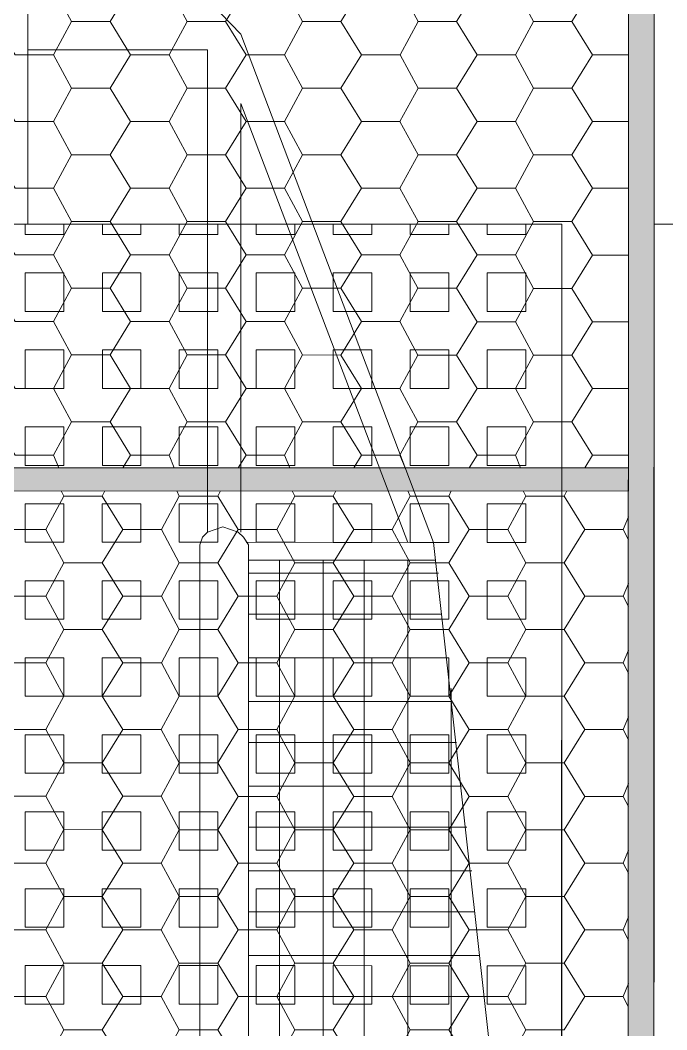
# Model space of a CAD drawing. Extents: x 3377 to 3790, y 1673 to 1846.
# Drawn here: x 3538.383 to 3539.449, y 1763.568 to 1765.233 of the extents above; entities that cross this region are included whole.
import ezdxf

# ---------------------------------------------------------------- set-up
doc = ezdxf.new("R2010")
doc.units = 0
doc.header["$LTSCALE"] = 2
for name, color, linetype, true_color in [('PDF7_0', 7, 'Continuous', 0xc6c6c6), ('PDF7_04-DETALHE', 7, 'Continuous', 0xc6c6c6), ('PDF7_13-CORTE', 7, 'Continuous', 0xe3e3e3)]:
    doc.layers.add(name, color=color, linetype=linetype, true_color=true_color)
doc.layers.add('PDF7_cor 1', color=7, linetype='Continuous')

msp = doc.modelspace()

# ---------------------------------------------------------------- linework, layer by layer
at = {"layer": 'PDF7_0', "color": 7, "lineweight": 0}
for points in [[(3539.3861, 1766.5554), (3539.4285, 1766.5977), (3539.4282, 1762.3958), (3539.3859, 1762.3958)], [(3539.386, 1764.4946), (3539.386, 1764.4565), (3537.3168, 1764.4567), (3537.3168, 1764.4948)]]:
    msp.add_lwpolyline(points, close=True, dxfattribs=at)
at = {"layer": 'PDF7_0', "lineweight": 0}
for points in [[(3538.4382, 1765.286), (3538.4678, 1765.231), (3538.5313, 1765.231), (3538.5652, 1765.286)], [(3538.6286, 1765.286), (3538.6582, 1765.231), (3538.7217, 1765.231), (3538.7556, 1765.286)], [(3538.819, 1765.286), (3538.8487, 1765.2309), (3538.9121, 1765.2309), (3538.946, 1765.2859)], [(3539.0095, 1765.2859), (3539.0391, 1765.2309), (3539.1025, 1765.2309), (3539.1364, 1765.2859)], [(3539.1999, 1765.2859), (3539.2295, 1765.2309), (3539.293, 1765.2309), (3539.3268, 1765.2859)], [(3538.3409, 1765.231), (3538.3747, 1765.176), (3538.4382, 1765.176), (3538.4678, 1765.231)], [(3538.5313, 1765.231), (3538.5651, 1765.176), (3538.6286, 1765.176), (3538.6582, 1765.231)], [(3538.7217, 1765.231), (3538.7556, 1765.1759), (3538.819, 1765.1759), (3538.8487, 1765.2309)], [(3538.9121, 1765.2309), (3538.946, 1765.1759), (3539.0095, 1765.1759), (3539.0391, 1765.2309)], [(3539.1025, 1765.2309), (3539.1364, 1765.1759), (3539.1999, 1765.1759), (3539.2295, 1765.2309)], [(3539.293, 1765.2309), (3539.3268, 1765.1759), (3539.3861, 1765.1759)], [(3538.4382, 1765.176), (3538.4678, 1765.121), (3538.5313, 1765.1209), (3538.5651, 1765.176)], [(3538.6286, 1765.176), (3538.6582, 1765.1209), (3538.7217, 1765.1209), (3538.7556, 1765.1759)], [(3538.819, 1765.1759), (3538.8487, 1765.1209), (3538.9121, 1765.1209), (3538.946, 1765.1759)], [(3539.0095, 1765.1759), (3539.0391, 1765.1209), (3539.1025, 1765.1209), (3539.1364, 1765.1759)], [(3539.1999, 1765.1759), (3539.2295, 1765.1209), (3539.293, 1765.1209), (3539.3268, 1765.1759)], [(3538.3409, 1765.121), (3538.3747, 1765.0659), (3538.4382, 1765.0659), (3538.4678, 1765.121)], [(3538.5313, 1765.1209), (3538.5651, 1765.0659), (3538.6286, 1765.0659), (3538.6582, 1765.1209)], [(3538.7217, 1765.1209), (3538.7556, 1765.0659), (3538.819, 1765.0659), (3538.8487, 1765.1209)], [(3538.9121, 1765.1209), (3538.946, 1765.0659), (3539.0094, 1765.0659), (3539.0391, 1765.1209)], [(3539.1025, 1765.1209), (3539.1364, 1765.0659), (3539.1999, 1765.0659), (3539.2295, 1765.1209)], [(3539.293, 1765.1209), (3539.3268, 1765.0659), (3539.386, 1765.0659)], [(3538.4382, 1765.0659), (3538.4678, 1765.0109), (3538.5313, 1765.0109), (3538.5651, 1765.0659)], [(3538.6286, 1765.0659), (3538.6582, 1765.0109), (3538.7217, 1765.0109), (3538.7556, 1765.0659)], [(3538.819, 1765.0659), (3538.8486, 1765.0109), (3538.9121, 1765.0109), (3538.946, 1765.0659)], [(3539.0094, 1765.0659), (3539.0391, 1765.0109), (3539.1025, 1765.0109), (3539.1364, 1765.0659)], [(3539.1999, 1765.0659), (3539.2295, 1765.0109), (3539.293, 1765.0109), (3539.3268, 1765.0659)], [(3538.3409, 1765.0109), (3538.3747, 1764.9559), (3538.4382, 1764.9559), (3538.4678, 1765.0109)], [(3538.5313, 1765.0109), (3538.5651, 1764.9559), (3538.6286, 1764.9559), (3538.6582, 1765.0109)], [(3538.7217, 1765.0109), (3538.7555, 1764.9559), (3538.819, 1764.9559), (3538.8486, 1765.0109)], [(3538.9121, 1765.0109), (3538.946, 1764.9559), (3539.0094, 1764.9559), (3539.0391, 1765.0109)], [(3539.1025, 1765.0109), (3539.1364, 1764.9559), (3539.1999, 1764.9559), (3539.2295, 1765.0109)], [(3539.293, 1765.0109), (3539.3268, 1764.9559), (3539.386, 1764.9559)], [(3538.4382, 1764.9559), (3538.4678, 1764.9009), (3538.5313, 1764.9009), (3538.5651, 1764.9559)], [(3538.6286, 1764.9559), (3538.6582, 1764.9009), (3538.7217, 1764.9009), (3538.7555, 1764.9559)], [(3538.819, 1764.9559), (3538.8486, 1764.9009), (3538.9121, 1764.9009), (3538.946, 1764.9559)], [(3539.0094, 1764.9559), (3539.0391, 1764.9009), (3539.1025, 1764.9009), (3539.1364, 1764.9559)], [(3539.1999, 1764.9559), (3539.2295, 1764.9009), (3539.2929, 1764.9009), (3539.3268, 1764.9559)], [(3538.3409, 1764.9009), (3538.3747, 1764.8459), (3538.4382, 1764.8459), (3538.4678, 1764.9009)], [(3538.5313, 1764.9009), (3538.5651, 1764.8459), (3538.6286, 1764.8459), (3538.6582, 1764.9009)], [(3538.7217, 1764.9009), (3538.7555, 1764.8459), (3538.819, 1764.8459), (3538.8486, 1764.9009)], [(3538.9121, 1764.9009), (3538.946, 1764.8459), (3539.0094, 1764.8459), (3539.0391, 1764.9009)], [(3539.1025, 1764.9009), (3539.1364, 1764.8459), (3539.1998, 1764.8459), (3539.2295, 1764.9009)], [(3539.2929, 1764.9009), (3539.3268, 1764.8458), (3539.386, 1764.8458)], [(3538.4382, 1764.8459), (3538.4678, 1764.7909), (3538.5313, 1764.7909), (3538.5651, 1764.8459)], [(3538.6286, 1764.8459), (3538.6582, 1764.7909), (3538.7217, 1764.7909), (3538.7555, 1764.8459)], [(3538.819, 1764.8459), (3538.8486, 1764.7909), (3538.9121, 1764.7909), (3538.946, 1764.8459)], [(3539.0094, 1764.8459), (3539.039, 1764.7909), (3539.1025, 1764.7909), (3539.1364, 1764.8459)], [(3539.1998, 1764.8459), (3539.2295, 1764.7908), (3539.2929, 1764.7908), (3539.3268, 1764.8458)], [(3538.3409, 1764.7909), (3538.3747, 1764.7359), (3538.4382, 1764.7359), (3538.4678, 1764.7909)], [(3538.5313, 1764.7909), (3538.5651, 1764.7359), (3538.6286, 1764.7359), (3538.6582, 1764.7909)], [(3538.7217, 1764.7909), (3538.7555, 1764.7359), (3538.819, 1764.7359), (3538.8486, 1764.7909)], [(3538.9121, 1764.7909), (3538.9459, 1764.7359), (3539.0094, 1764.7359), (3539.039, 1764.7909)], [(3539.1025, 1764.7909), (3539.1364, 1764.7358), (3539.1998, 1764.7358), (3539.2295, 1764.7908)], [(3539.2929, 1764.7908), (3539.3268, 1764.7358), (3539.386, 1764.7358)], [(3538.4382, 1764.7359), (3538.4678, 1764.6809), (3538.5313, 1764.6809), (3538.5651, 1764.7359)], [(3538.6286, 1764.7359), (3538.6582, 1764.6809), (3538.7217, 1764.6809), (3538.7555, 1764.7359)], [(3538.819, 1764.7359), (3538.8486, 1764.6809), (3538.9121, 1764.6808), (3538.9459, 1764.7359)], [(3539.0094, 1764.7359), (3539.039, 1764.6808), (3539.1025, 1764.6808), (3539.1364, 1764.7358)], [(3539.1998, 1764.7358), (3539.2295, 1764.6808), (3539.2929, 1764.6808), (3539.3268, 1764.7358)], [(3538.3408, 1764.6809), (3538.3747, 1764.6259), (3538.4382, 1764.6259), (3538.4678, 1764.6809)], [(3538.5313, 1764.6809), (3538.5651, 1764.6259), (3538.6286, 1764.6259), (3538.6582, 1764.6809)], [(3538.7217, 1764.6809), (3538.7555, 1764.6258), (3538.819, 1764.6258), (3538.8486, 1764.6809)], [(3538.9121, 1764.6808), (3538.9459, 1764.6258), (3539.0094, 1764.6258), (3539.039, 1764.6808)], [(3539.1025, 1764.6808), (3539.1364, 1764.6258), (3539.1998, 1764.6258), (3539.2295, 1764.6808)], [(3539.2929, 1764.6808), (3539.3268, 1764.6258), (3539.386, 1764.6258)], [(3538.4382, 1764.6259), (3538.4678, 1764.5709), (3538.5313, 1764.5709), (3538.5651, 1764.6259)], [(3538.6286, 1764.6259), (3538.6582, 1764.5708), (3538.7217, 1764.5708), (3538.7555, 1764.6258)], [(3538.819, 1764.6258), (3538.8486, 1764.5708), (3538.9121, 1764.5708), (3538.9459, 1764.6258)], [(3539.0094, 1764.6258), (3539.039, 1764.5708), (3539.1025, 1764.5708), (3539.1364, 1764.6258)], [(3539.1998, 1764.6258), (3539.2294, 1764.5708), (3539.2929, 1764.5708), (3539.3268, 1764.6258)], [(3538.3408, 1764.5709), (3538.3747, 1764.5159), (3538.4382, 1764.5159), (3538.4466, 1764.4947)], [(3538.4382, 1764.5159), (3538.4678, 1764.5709)], [(3538.5313, 1764.5709), (3538.5651, 1764.5158), (3538.6286, 1764.5158), (3538.637, 1764.4947)], [(3538.6286, 1764.5158), (3538.6582, 1764.5708)], [(3538.7217, 1764.5708), (3538.7555, 1764.5158), (3538.819, 1764.5158), (3538.8275, 1764.4947)], [(3538.819, 1764.5158), (3538.8486, 1764.5708)], [(3538.9121, 1764.5708), (3538.9459, 1764.5158), (3539.0094, 1764.5158), (3539.0179, 1764.4947)], [(3539.0094, 1764.5158), (3539.039, 1764.5708)], [(3539.1025, 1764.5708), (3539.1364, 1764.5158), (3539.1998, 1764.5158), (3539.2083, 1764.4946)], [(3539.1998, 1764.5158), (3539.2294, 1764.5708)], [(3539.2929, 1764.5708), (3539.3268, 1764.5158), (3539.386, 1764.5158)], [(3538.5524, 1764.4947), (3538.5651, 1764.5158)], [(3538.7428, 1764.4947), (3538.7555, 1764.5158)], [(3538.9332, 1764.4947), (3538.9459, 1764.5158)], [(3539.1237, 1764.4946), (3539.1364, 1764.5158)], [(3539.3141, 1764.4946), (3539.3268, 1764.5158)], [(3538.4508, 1764.4566), (3538.4551, 1764.4481), (3538.5185, 1764.4481), (3538.5228, 1764.4566)], [(3538.6413, 1764.4566), (3538.6455, 1764.4481), (3538.709, 1764.4481), (3538.7132, 1764.4566)], [(3538.8317, 1764.4566), (3538.8359, 1764.4481), (3538.8994, 1764.4481), (3538.9036, 1764.4566)], [(3539.0221, 1764.4566), (3539.0263, 1764.4481), (3539.0898, 1764.4481), (3539.094, 1764.4566)], [(3539.2125, 1764.4566), (3539.2167, 1764.4481), (3539.2802, 1764.4481), (3539.2845, 1764.4566)], [(3538.3281, 1764.4482), (3538.362, 1764.3931), (3538.4255, 1764.3931), (3538.4551, 1764.4481)], [(3538.5185, 1764.4481), (3538.5524, 1764.3931), (3538.6159, 1764.3931), (3538.6455, 1764.4481)], [(3538.709, 1764.4481), (3538.7428, 1764.3931), (3538.8063, 1764.3931), (3538.8359, 1764.4481)], [(3538.8994, 1764.4481), (3538.9332, 1764.3931), (3538.9967, 1764.3931), (3539.0263, 1764.4481)], [(3539.0898, 1764.4481), (3539.1236, 1764.3931), (3539.1871, 1764.3931), (3539.2167, 1764.4481)], [(3539.2802, 1764.4481), (3539.3141, 1764.3931), (3539.3775, 1764.3931), (3539.386, 1764.3761)], [(3539.3775, 1764.3931), (3539.386, 1764.4142)], [(3538.4255, 1764.3931), (3538.4551, 1764.3381), (3538.5185, 1764.3381), (3538.5524, 1764.3931)], [(3538.6159, 1764.3931), (3538.6455, 1764.3381), (3538.709, 1764.3381), (3538.7428, 1764.3931)], [(3538.8063, 1764.3931), (3538.8359, 1764.3381), (3538.8994, 1764.3381), (3538.9332, 1764.3931)], [(3538.9967, 1764.3931), (3539.0263, 1764.3381), (3539.0898, 1764.3381), (3539.1236, 1764.3931)], [(3539.1871, 1764.3931), (3539.2167, 1764.3381), (3539.2802, 1764.3381), (3539.3141, 1764.3931)], [(3538.3281, 1764.3381), (3538.362, 1764.2831), (3538.4254, 1764.2831), (3538.4551, 1764.3381)], [(3538.5185, 1764.3381), (3538.5524, 1764.2831), (3538.6159, 1764.2831), (3538.6455, 1764.3381)], [(3538.709, 1764.3381), (3538.7428, 1764.2831), (3538.8063, 1764.2831), (3538.8359, 1764.3381)], [(3538.8994, 1764.3381), (3538.9332, 1764.2831), (3538.9967, 1764.2831), (3539.0263, 1764.3381)], [(3539.0898, 1764.3381), (3539.1236, 1764.2831), (3539.1871, 1764.2831), (3539.2167, 1764.3381)], [(3539.2802, 1764.3381), (3539.3141, 1764.2831), (3539.3775, 1764.2831), (3539.386, 1764.2661)], [(3539.3775, 1764.2831), (3539.386, 1764.3042)], [(3538.4254, 1764.2831), (3538.4551, 1764.2281), (3538.5185, 1764.2281), (3538.5524, 1764.2831)], [(3538.6159, 1764.2831), (3538.6455, 1764.2281), (3538.709, 1764.2281), (3538.7428, 1764.2831)], [(3538.8063, 1764.2831), (3538.8359, 1764.2281), (3538.8994, 1764.2281), (3538.9332, 1764.2831)], [(3538.9967, 1764.2831), (3539.0263, 1764.2281), (3539.0898, 1764.2281), (3539.1236, 1764.2831)], [(3539.1871, 1764.2831), (3539.2167, 1764.2281), (3539.2802, 1764.2281), (3539.3141, 1764.2831)], [(3538.3281, 1764.2281), (3538.362, 1764.1731), (3538.4254, 1764.1731), (3538.4551, 1764.2281)], [(3538.5185, 1764.2281), (3538.5524, 1764.1731), (3538.6159, 1764.1731), (3538.6455, 1764.2281)], [(3538.709, 1764.2281), (3538.7428, 1764.1731), (3538.8063, 1764.1731), (3538.8359, 1764.2281)], [(3538.8994, 1764.2281), (3538.9332, 1764.1731), (3538.9967, 1764.1731), (3539.0263, 1764.2281)], [(3539.0898, 1764.2281), (3539.1236, 1764.1731), (3539.1871, 1764.1731), (3539.2167, 1764.2281)], [(3539.2802, 1764.2281), (3539.3141, 1764.173), (3539.3775, 1764.173), (3539.386, 1764.1561)], [(3539.3775, 1764.173), (3539.386, 1764.1942)], [(3538.4254, 1764.1731), (3538.4551, 1764.1181), (3538.5185, 1764.1181), (3538.5524, 1764.1731)], [(3538.6159, 1764.1731), (3538.6455, 1764.1181), (3538.7089, 1764.1181), (3538.7428, 1764.1731)], [(3538.8063, 1764.1731), (3538.8359, 1764.1181), (3538.8994, 1764.1181), (3538.9332, 1764.1731)], [(3538.9967, 1764.1731), (3539.0263, 1764.1181), (3539.0898, 1764.118), (3539.1236, 1764.1731)], [(3539.1871, 1764.1731), (3539.2167, 1764.118), (3539.2802, 1764.118), (3539.3141, 1764.173)], [(3538.3281, 1764.1181), (3538.362, 1764.0631), (3538.4254, 1764.0631), (3538.4551, 1764.1181)], [(3538.5185, 1764.1181), (3538.5524, 1764.0631), (3538.6158, 1764.0631), (3538.6455, 1764.1181)], [(3538.7089, 1764.1181), (3538.7428, 1764.0631), (3538.8063, 1764.0631), (3538.8359, 1764.1181)], [(3538.8994, 1764.1181), (3538.9332, 1764.063), (3538.9967, 1764.063), (3539.0263, 1764.1181)], [(3539.0898, 1764.118), (3539.1236, 1764.063), (3539.1871, 1764.063), (3539.2167, 1764.118)], [(3539.2802, 1764.118), (3539.314, 1764.063), (3539.3775, 1764.063), (3539.386, 1764.0461)], [(3539.3775, 1764.063), (3539.386, 1764.0842)], [(3538.4254, 1764.0631), (3538.455, 1764.0081), (3538.5185, 1764.0081), (3538.5524, 1764.0631)], [(3538.6158, 1764.0631), (3538.6455, 1764.0081), (3538.7089, 1764.0081), (3538.7428, 1764.0631)], [(3538.8063, 1764.0631), (3538.8359, 1764.008), (3538.8994, 1764.008), (3538.9332, 1764.063)], [(3538.9967, 1764.063), (3539.0263, 1764.008), (3539.0898, 1764.008), (3539.1236, 1764.063)], [(3539.1871, 1764.063), (3539.2167, 1764.008), (3539.2802, 1764.008), (3539.314, 1764.063)], [(3538.3281, 1764.0081), (3538.362, 1763.9531), (3538.4254, 1763.9531), (3538.455, 1764.0081)], [(3538.5185, 1764.0081), (3538.5524, 1763.9531), (3538.6158, 1763.9531), (3538.6455, 1764.0081)], [(3538.7089, 1764.0081), (3538.7428, 1763.953), (3538.8063, 1763.953), (3538.8359, 1764.008)], [(3538.8994, 1764.008), (3538.9332, 1763.953), (3538.9967, 1763.953), (3539.0263, 1764.008)], [(3539.0898, 1764.008), (3539.1236, 1763.953), (3539.1871, 1763.953), (3539.2167, 1764.008)], [(3539.2802, 1764.008), (3539.314, 1763.953), (3539.3775, 1763.953), (3539.386, 1763.9361)], [(3539.3775, 1763.953), (3539.386, 1763.9742)], [(3538.4254, 1763.9531), (3538.455, 1763.8981), (3538.5185, 1763.898), (3538.5524, 1763.9531)], [(3538.6158, 1763.9531), (3538.6455, 1763.898), (3538.7089, 1763.898), (3538.7428, 1763.953)], [(3538.8063, 1763.953), (3538.8359, 1763.898), (3538.8993, 1763.898), (3538.9332, 1763.953)], [(3538.9967, 1763.953), (3539.0263, 1763.898), (3539.0898, 1763.898), (3539.1236, 1763.953)], [(3539.1871, 1763.953), (3539.2167, 1763.898), (3539.2802, 1763.898), (3539.314, 1763.953)], [(3538.3281, 1763.8981), (3538.3619, 1763.843), (3538.4254, 1763.843), (3538.455, 1763.8981)], [(3538.5185, 1763.898), (3538.5524, 1763.843), (3538.6158, 1763.843), (3538.6455, 1763.898)], [(3538.7089, 1763.898), (3538.7428, 1763.843), (3538.8063, 1763.843), (3538.8359, 1763.898)], [(3538.8993, 1763.898), (3538.9332, 1763.843), (3538.9967, 1763.843), (3539.0263, 1763.898)], [(3539.0898, 1763.898), (3539.1236, 1763.843), (3539.1871, 1763.843), (3539.2167, 1763.898)], [(3539.2802, 1763.898), (3539.314, 1763.843), (3539.3775, 1763.843), (3539.386, 1763.8261)], [(3539.3775, 1763.843), (3539.386, 1763.8641)], [(3538.4254, 1763.843), (3538.455, 1763.788), (3538.5185, 1763.788), (3538.5524, 1763.843)], [(3538.6158, 1763.843), (3538.6455, 1763.788), (3538.7089, 1763.788), (3538.7428, 1763.843)], [(3538.8063, 1763.843), (3538.8359, 1763.788), (3538.8993, 1763.788), (3538.9332, 1763.843)], [(3538.9967, 1763.843), (3539.0263, 1763.788), (3539.0898, 1763.788), (3539.1236, 1763.843)], [(3539.1871, 1763.843), (3539.2167, 1763.788), (3539.2802, 1763.788), (3539.314, 1763.843)], [(3538.3281, 1763.788), (3538.3619, 1763.733), (3538.4254, 1763.733), (3538.455, 1763.788)], [(3538.5185, 1763.788), (3538.5524, 1763.733), (3538.6158, 1763.733), (3538.6455, 1763.788)], [(3538.7089, 1763.788), (3538.7428, 1763.733), (3538.8062, 1763.733), (3538.8359, 1763.788)], [(3538.8993, 1763.788), (3538.9332, 1763.733), (3538.9967, 1763.733), (3539.0263, 1763.788)], [(3539.0898, 1763.788), (3539.1236, 1763.733), (3539.1871, 1763.733), (3539.2167, 1763.788)], [(3539.2802, 1763.788), (3539.314, 1763.733), (3539.3775, 1763.733), (3539.386, 1763.716)], [(3539.3775, 1763.733), (3539.386, 1763.7541)], [(3538.4254, 1763.733), (3538.455, 1763.678), (3538.5185, 1763.678), (3538.5524, 1763.733)], [(3538.6158, 1763.733), (3538.6454, 1763.678), (3538.7089, 1763.678), (3538.7428, 1763.733)], [(3538.8062, 1763.733), (3538.8359, 1763.678), (3538.8993, 1763.678), (3538.9332, 1763.733)], [(3538.9967, 1763.733), (3539.0263, 1763.678), (3539.0897, 1763.678), (3539.1236, 1763.733)], [(3539.1871, 1763.733), (3539.2167, 1763.678), (3539.2802, 1763.678), (3539.314, 1763.733)], [(3538.3281, 1763.678), (3538.3619, 1763.623), (3538.4254, 1763.623), (3538.455, 1763.678)], [(3538.5185, 1763.678), (3538.5523, 1763.623), (3538.6158, 1763.623), (3538.6454, 1763.678)], [(3538.7089, 1763.678), (3538.7428, 1763.623), (3538.8062, 1763.623), (3538.8359, 1763.678)], [(3538.8993, 1763.678), (3538.9332, 1763.623), (3538.9967, 1763.623), (3539.0263, 1763.678)], [(3539.0897, 1763.678), (3539.1236, 1763.623), (3539.1871, 1763.623), (3539.2167, 1763.678)], [(3539.2802, 1763.678), (3539.314, 1763.6229), (3539.3775, 1763.6229), (3539.3859, 1763.606)], [(3539.3775, 1763.6229), (3539.386, 1763.6441)], [(3538.4254, 1763.623), (3538.455, 1763.568), (3538.5185, 1763.568), (3538.5523, 1763.623)], [(3538.6158, 1763.623), (3538.6454, 1763.568), (3538.7089, 1763.568), (3538.7428, 1763.623)], [(3538.8062, 1763.623), (3538.8359, 1763.568), (3538.8993, 1763.568), (3538.9332, 1763.623)], [(3538.9967, 1763.623), (3539.0263, 1763.568), (3539.0897, 1763.568), (3539.1236, 1763.623)], [(3539.1871, 1763.623), (3539.2167, 1763.5679), (3539.2802, 1763.5679), (3539.314, 1763.6229)], [(3538.3281, 1763.568), (3538.3619, 1763.513), (3538.4254, 1763.513), (3538.455, 1763.568)], [(3538.5185, 1763.568), (3538.5523, 1763.513), (3538.6158, 1763.513), (3538.6454, 1763.568)], [(3538.7089, 1763.568), (3538.7428, 1763.513), (3538.8062, 1763.513), (3538.8359, 1763.568)], [(3538.8993, 1763.568), (3538.9332, 1763.513), (3538.9966, 1763.513), (3539.0263, 1763.568)], [(3539.0897, 1763.568), (3539.1236, 1763.5129), (3539.1871, 1763.5129), (3539.2167, 1763.5679)]]:
    msp.add_lwpolyline(points, dxfattribs=at)
at = {"layer": 'PDF7_0', "color": 9, "true_color": 0xc1c1c1, "transparency": 33554559}
for points in [[(3539.3861, 1766.5554), (3539.4282, 1762.3958), (3539.3859, 1762.3958)], [(3539.4285, 1766.5554), (3539.3861, 1766.5554), (3539.4282, 1762.3958)], [(3539.3692, 1766.5384), (3537.3845, 1764.4948), (3537.3295, 1764.4948)], [(3539.4285, 1766.5384), (3539.3692, 1766.5384), (3537.3845, 1764.4948)], [(3539.386, 1764.4946), (3537.3168, 1764.4948), (3539.386, 1764.4565)], [(3537.3168, 1764.4948), (3539.386, 1764.4565), (3537.3168, 1764.4567)]]:
    msp.add_solid(points, dxfattribs=at)
at = {"layer": 'PDF7_04-DETALHE', "lineweight": 0}
for points in [[(3535.4042, 1764.88), (3535.4042, 1764.8969), (3539.276, 1764.8966), (3539.2759, 1763.1956), (3535.4041, 1763.1958), (3539.2759, 1763.1956)], [(3538.3916, 1764.8967), (3538.3916, 1764.8798), (3538.4551, 1764.8798), (3538.4551, 1764.8967)], [(3538.5186, 1764.8967), (3538.5186, 1764.8798), (3538.5821, 1764.8797), (3538.5821, 1764.8967)], [(3538.6455, 1764.8967), (3538.6455, 1764.8797), (3538.709, 1764.8797), (3538.709, 1764.8967)], [(3538.7725, 1764.8967), (3538.7725, 1764.8797), (3538.8359, 1764.8797), (3538.8359, 1764.8967)], [(3538.8994, 1764.8967), (3538.8994, 1764.8797), (3538.9629, 1764.8797), (3538.9629, 1764.8966)], [(3539.0264, 1764.8966), (3539.0264, 1764.8797), (3539.0898, 1764.8797), (3539.0898, 1764.8966)], [(3539.1533, 1764.8966), (3539.1533, 1764.8797), (3539.2168, 1764.8797), (3539.2168, 1764.8966)], [(3539.276, 1764.8966), (3539.276, 1764.4946)], [(3539.276, 1764.4566), (3539.2759, 1762.4762)]]:
    msp.add_lwpolyline(points, dxfattribs=at)
for points in [[(3538.4551, 1764.8163), (3538.4551, 1764.7528), (3538.3916, 1764.7528), (3538.3916, 1764.8163)], [(3538.582, 1764.8163), (3538.582, 1764.7528), (3538.5186, 1764.7528), (3538.5186, 1764.8163)], [(3538.709, 1764.8163), (3538.709, 1764.7528), (3538.6455, 1764.7528), (3538.6455, 1764.8163)], [(3538.8359, 1764.8163), (3538.8359, 1764.7528), (3538.7725, 1764.7528), (3538.7725, 1764.8163)], [(3538.9629, 1764.8163), (3538.9629, 1764.7528), (3538.8994, 1764.7528), (3538.8994, 1764.8163)], [(3539.0898, 1764.8162), (3539.0898, 1764.7528), (3539.0263, 1764.7528), (3539.0264, 1764.8162)], [(3539.2168, 1764.8162), (3539.2168, 1764.7528), (3539.1533, 1764.7528), (3539.1533, 1764.8162)], [(3538.4551, 1764.6893), (3538.4551, 1764.6259), (3538.3916, 1764.6259), (3538.3916, 1764.6893)], [(3538.582, 1764.6893), (3538.582, 1764.6259), (3538.5186, 1764.6259), (3538.5186, 1764.6893)], [(3538.709, 1764.6893), (3538.709, 1764.6259), (3538.6455, 1764.6259), (3538.6455, 1764.6893)], [(3538.8359, 1764.6893), (3538.8359, 1764.6258), (3538.7725, 1764.6258), (3538.7725, 1764.6893)], [(3538.9629, 1764.6893), (3538.9629, 1764.6258), (3538.8994, 1764.6258), (3538.8994, 1764.6893)], [(3539.0898, 1764.6893), (3539.0898, 1764.6258), (3539.0263, 1764.6258), (3539.0263, 1764.6893)], [(3539.2168, 1764.6893), (3539.2168, 1764.6258), (3539.1533, 1764.6258), (3539.1533, 1764.6893)], [(3538.4551, 1764.5624), (3538.4551, 1764.4989), (3538.3916, 1764.4989), (3538.3916, 1764.5624)], [(3538.582, 1764.5624), (3538.582, 1764.4989), (3538.5186, 1764.4989), (3538.5186, 1764.5624)], [(3538.709, 1764.5624), (3538.709, 1764.4989), (3538.6455, 1764.4989), (3538.6455, 1764.5624)], [(3538.8359, 1764.5624), (3538.8359, 1764.4989), (3538.7724, 1764.4989), (3538.7724, 1764.5624)], [(3538.9629, 1764.5624), (3538.9629, 1764.4989), (3538.8994, 1764.4989), (3538.8994, 1764.5624)], [(3539.0898, 1764.5624), (3539.0898, 1764.4989), (3539.0263, 1764.4989), (3539.0263, 1764.5624)], [(3539.2168, 1764.5623), (3539.2167, 1764.4989), (3539.1533, 1764.4989), (3539.1533, 1764.5623)], [(3538.4551, 1764.4355), (3538.4551, 1764.372), (3538.3916, 1764.372), (3538.3916, 1764.4355)], [(3538.582, 1764.4354), (3538.582, 1764.372), (3538.5185, 1764.372), (3538.5185, 1764.4354)], [(3538.709, 1764.4354), (3538.709, 1764.372), (3538.6455, 1764.372), (3538.6455, 1764.4354)], [(3538.8359, 1764.4354), (3538.8359, 1764.372), (3538.7724, 1764.372), (3538.7724, 1764.4354)], [(3538.9629, 1764.4354), (3538.9629, 1764.3719), (3538.8994, 1764.3719), (3538.8994, 1764.4354)], [(3539.0898, 1764.4354), (3539.0898, 1764.3719), (3539.0263, 1764.3719), (3539.0263, 1764.4354)], [(3539.2167, 1764.4354), (3539.2167, 1764.3719), (3539.1533, 1764.3719), (3539.1533, 1764.4354)], [(3538.4551, 1764.3085), (3538.4551, 1764.245), (3538.3916, 1764.245), (3538.3916, 1764.3085)], [(3538.582, 1764.3085), (3538.582, 1764.245), (3538.5185, 1764.245), (3538.5185, 1764.3085)], [(3538.709, 1764.3085), (3538.709, 1764.245), (3538.6455, 1764.245), (3538.6455, 1764.3085)], [(3538.8359, 1764.3085), (3538.8359, 1764.245), (3538.7724, 1764.245), (3538.7724, 1764.3085)], [(3538.9628, 1764.3085), (3538.9628, 1764.245), (3538.8994, 1764.245), (3538.8994, 1764.3085)], [(3539.0898, 1764.3085), (3539.0898, 1764.245), (3539.0263, 1764.245), (3539.0263, 1764.3085)], [(3539.2167, 1764.3085), (3539.2167, 1764.245), (3539.1533, 1764.245), (3539.1533, 1764.3085)], [(3538.4551, 1764.1816), (3538.4551, 1764.1181), (3538.3916, 1764.1181), (3538.3916, 1764.1816)], [(3538.582, 1764.1816), (3538.582, 1764.1181), (3538.5185, 1764.1181), (3538.5185, 1764.1816)], [(3538.7089, 1764.1815), (3538.7089, 1764.1181), (3538.6455, 1764.1181), (3538.6455, 1764.1815)], [(3538.8359, 1764.1815), (3538.8359, 1764.1181), (3538.7724, 1764.1181), (3538.7724, 1764.1815)], [(3538.9628, 1764.1815), (3538.9628, 1764.1181), (3538.8994, 1764.1181), (3538.8994, 1764.1815)], [(3539.0898, 1764.1815), (3539.0898, 1764.118), (3539.0263, 1764.1181), (3539.0263, 1764.1815)], [(3539.2167, 1764.1815), (3539.2167, 1764.118), (3539.1533, 1764.118), (3539.1533, 1764.1815)], [(3538.4551, 1764.0546), (3538.455, 1763.9911), (3538.3916, 1763.9911), (3538.3916, 1764.0546)], [(3538.582, 1764.0546), (3538.582, 1763.9911), (3538.5185, 1763.9911), (3538.5185, 1764.0546)], [(3538.7089, 1764.0546), (3538.7089, 1763.9911), (3538.6455, 1763.9911), (3538.6455, 1764.0546)], [(3538.8359, 1764.0546), (3538.8359, 1763.9911), (3538.7724, 1763.9911), (3538.7724, 1764.0546)], [(3538.9628, 1764.0546), (3538.9628, 1763.9911), (3538.8994, 1763.9911), (3538.8994, 1764.0546)], [(3539.0898, 1764.0546), (3539.0898, 1763.9911), (3539.0263, 1763.9911), (3539.0263, 1764.0546)], [(3539.2167, 1764.0546), (3539.2167, 1763.9911), (3539.1532, 1763.9911), (3539.1532, 1764.0546)], [(3538.455, 1763.9277), (3538.455, 1763.8642), (3538.3916, 1763.8642), (3538.3916, 1763.9277)], [(3538.582, 1763.9277), (3538.582, 1763.8642), (3538.5185, 1763.8642), (3538.5185, 1763.9277)], [(3538.7089, 1763.9277), (3538.7089, 1763.8642), (3538.6455, 1763.8642), (3538.6455, 1763.9277)], [(3538.8359, 1763.9276), (3538.8359, 1763.8642), (3538.7724, 1763.8642), (3538.7724, 1763.9277)], [(3538.9628, 1763.9276), (3538.9628, 1763.8642), (3538.8993, 1763.8642), (3538.8993, 1763.9276)], [(3539.0898, 1763.9276), (3539.0898, 1763.8642), (3539.0263, 1763.8642), (3539.0263, 1763.9276)], [(3539.2167, 1763.9276), (3539.2167, 1763.8641), (3539.1532, 1763.8642), (3539.1532, 1763.9276)], [(3538.455, 1763.8007), (3538.455, 1763.7373), (3538.3916, 1763.7373), (3538.3916, 1763.8007)], [(3538.582, 1763.8007), (3538.582, 1763.7372), (3538.5185, 1763.7373), (3538.5185, 1763.8007)], [(3538.7089, 1763.8007), (3538.7089, 1763.7372), (3538.6454, 1763.7372), (3538.6455, 1763.8007)], [(3538.8359, 1763.8007), (3538.8359, 1763.7372), (3538.7724, 1763.7372), (3538.7724, 1763.8007)], [(3538.9628, 1763.8007), (3538.9628, 1763.7372), (3538.8993, 1763.7372), (3538.8993, 1763.8007)], [(3539.0898, 1763.8007), (3539.0898, 1763.7372), (3539.0263, 1763.7372), (3539.0263, 1763.8007)], [(3539.2167, 1763.8007), (3539.2167, 1763.7372), (3539.1532, 1763.7372), (3539.1532, 1763.8007)], [(3538.455, 1763.6738), (3538.455, 1763.6103), (3538.3915, 1763.6103), (3538.3916, 1763.6738)], [(3538.582, 1763.6738), (3538.582, 1763.6103), (3538.5185, 1763.6103), (3538.5185, 1763.6738)], [(3538.7089, 1763.6738), (3538.7089, 1763.6103), (3538.6454, 1763.6103), (3538.6454, 1763.6738)], [(3538.8359, 1763.6738), (3538.8359, 1763.6103), (3538.7724, 1763.6103), (3538.7724, 1763.6738)], [(3538.9628, 1763.6737), (3538.9628, 1763.6103), (3538.8993, 1763.6103), (3538.8993, 1763.6738)], [(3539.0897, 1763.6737), (3539.0897, 1763.6103), (3539.0263, 1763.6103), (3539.0263, 1763.6737)], [(3539.2167, 1763.6737), (3539.2167, 1763.6103), (3539.1532, 1763.6103), (3539.1532, 1763.6737)]]:
    msp.add_lwpolyline(points, close=True, dxfattribs=at)
at = {"layer": 'PDF7_13-CORTE', "color": 7, "lineweight": 0}
msp.add_lwpolyline([(3540.9261, 1762.3957), (3540.9263, 1764.8965), (3539.4284, 1764.8966), (3539.4282, 1762.3958)], close=True, dxfattribs=at)
at = {"layer": 'PDF7_cor 1', "lineweight": 0}
for points in [[(3538.3959, 1765.6964), (3538.3959, 1764.8967), (3538.3451, 1764.8967), (3538.3451, 1765.6964)], [(3538.6793, 1764.355), (3538.6793, 1764.3677), (3538.6836, 1764.3804), (3538.692, 1764.3889), (3538.7047, 1764.3931), (3538.7174, 1764.3974), (3538.7301, 1764.3931), (3538.7428, 1764.3889), (3538.7513, 1764.3804), (3538.7597, 1764.3677), (3538.7597, 1764.355), (3538.7597, 1764.3169), (3538.7596, 1762.3959), (3538.6792, 1762.3959)]]:
    msp.add_lwpolyline(points, close=True, dxfattribs=at)
for points in [[(3539.0644, 1764.3719), (3538.7471, 1765.2098), (3538.3959, 1765.5737)], [(3538.3959, 1765.1844), (3538.6921, 1765.1844), (3538.692, 1764.3889)], [(3538.747, 1764.3889), (3538.7471, 1765.0955), (3539.0221, 1764.3719)], [(3538.7555, 1764.372), (3539.0644, 1764.3719), (3539.2759, 1762.4762), (3538.7596, 1762.4763)], [(3538.7597, 1764.3423), (3539.0686, 1764.3423)], [(3538.8104, 1762.4762), (3538.8105, 1764.3423)], [(3538.8823, 1762.4762), (3538.8825, 1764.3423)], [(3538.95, 1762.4762), (3538.9502, 1764.3423)], [(3539.022, 1762.4762), (3539.0221, 1764.3423)], [(3539.0729, 1764.3212), (3538.7597, 1764.3212)], [(3539.0771, 1764.2535), (3538.7597, 1764.2535)], [(3539.0856, 1764.1815), (3538.7597, 1764.1815)], [(3539.0939, 1762.4762), (3539.094, 1764.1307)], [(3539.094, 1764.1096), (3538.7597, 1764.1096)], [(3539.1025, 1764.0419), (3538.7597, 1764.0419)], [(3539.1109, 1763.9699), (3538.7597, 1763.97)], [(3539.1194, 1763.9022), (3538.7597, 1763.9023)], [(3539.1278, 1763.8303), (3538.7597, 1763.8303)], [(3539.1321, 1763.7626), (3538.7597, 1763.7626)], [(3539.1405, 1763.6907), (3538.7597, 1763.6907)], [(3539.149, 1763.623), (3538.7597, 1763.623)]]:
    msp.add_lwpolyline(points, dxfattribs=at)

doc.saveas('drawing.dxf')
